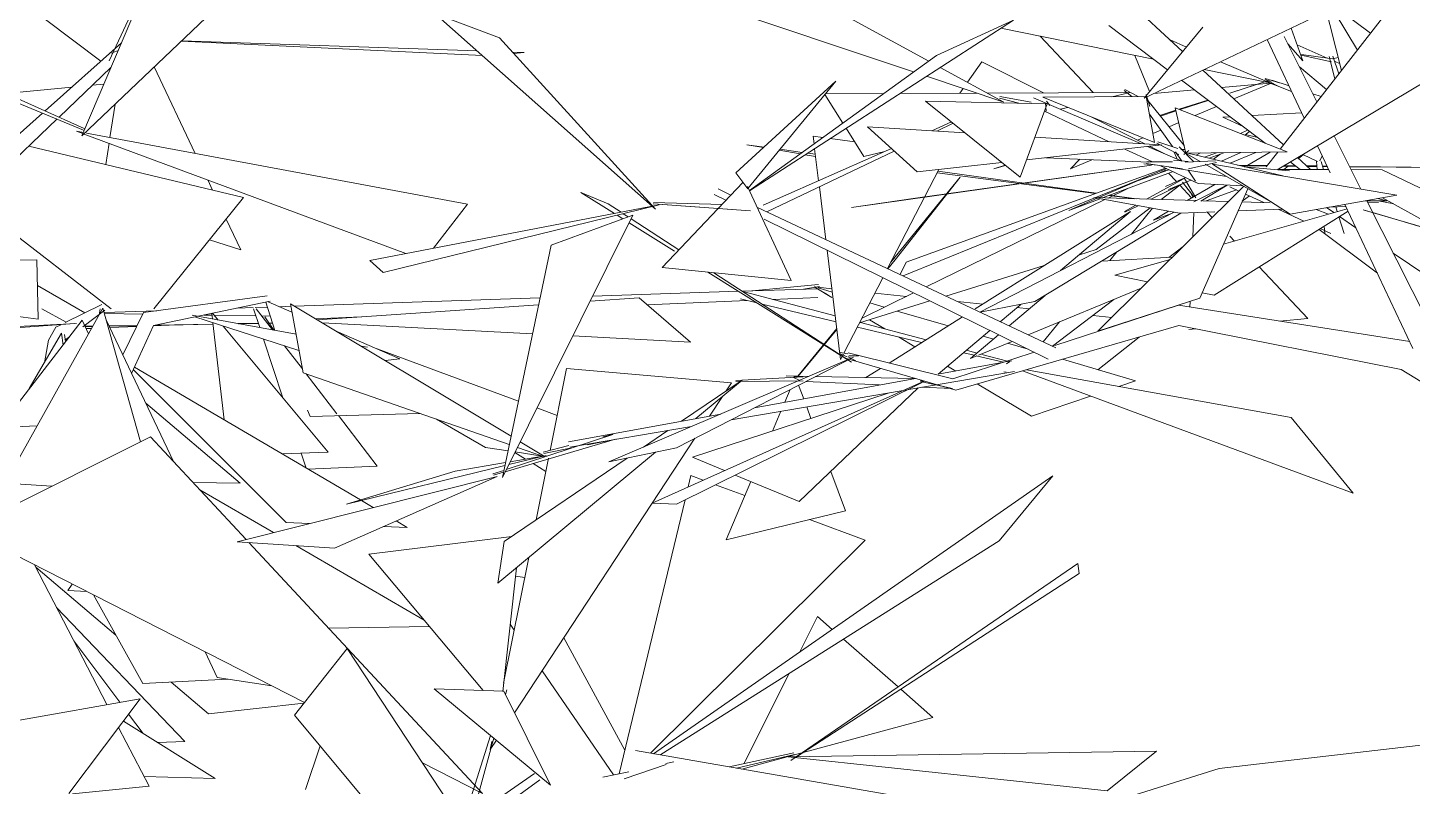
# Model space of a CAD drawing. Header units: millimetres. Extents: x 78096 to 288885, y -20632 to 149556.
# Drawn here: x 251420 to 251798.3, y 94686.9 to 94894.2 of the extents above; entities that cross this region are included whole.
import ezdxf

# ---------------------------------------------------------------- set-up
doc = ezdxf.new("R2010")
doc.units = ezdxf.units.MM
doc.layers.add('G-IMPT', color=8, linetype='Continuous', lineweight=9)
doc.layers.add('L-PLNT', color=71, linetype='Continuous', lineweight=9)

# ---------------------------------------------------------------- blocks, each defined once
blk = doc.blocks.new('ZZ-V - Tree Broadleaf 1 - 3dtree rotund SIMPLU-4826059-TOMH A-A')
at = {"layer": 'G-IMPT'}
for p, q in [((25904.77, 94771.82), (25904.02, 94768.71)), ((25904.77, 94771.82), (25908.15, 94770.56)), ((25911.5, 94769.32), (25919.51, 94766.35)), ((25903.18, 94765.2), (25885.15, 94690.34)), ((25937.13, 94759.81), (25952.35, 94754.17)), ((25893.72, 94695.97), (25952.35, 94754.17)), ((25796.48, 94706.32), (25810.83, 94724.53)), ((25920.43, 94558.52), (25810.83, 94724.53)), ((25796.48, 94706.32), (25920, 94558.25)), ((25799.48, 94686.02), (25803.47, 94697.95)), ((26109.77, 94698.79), (26049.04, 94691.81)), ((25889.67, 94696.67), (26002.25, 94677.12)), ((25897.95, 94693.11), (25900.07, 94693.57)), ((25880.7, 94689.38), (25887.78, 94690.91)), ((25886.55, 94688.92), (25898.05, 94692.85)), ((26049.04, 94691.81), (25977.91, 94669.49))]:
    blk.add_line(p, q, dxfattribs=at)
blk = doc.blocks.new('ZZ-V - Tree Broadleaf 1 - 3dtree rotund SIMPLU-4826034-TOMH A-A')
at = {"layer": 'G-IMPT'}
for p, q in [((26065.72, 94861.04), (26123.17, 94934.71)), ((25917.62, 94913.54), (25969.73, 94885.09)), ((26166.21, 94915.8), (26064.93, 94855.41)), ((25909.1, 94901.02), (25965.62, 94882.12)), ((26022.51, 94903.04), (26039.1, 94887.7)), ((26090.41, 94892.7), (26075.58, 94903.82)), ((26077.78, 94901.23), (26082.46, 94882.51)), ((25834.84, 94898.12), (25895.13, 94844.62)), ((25834.84, 94898.12), (25852.49, 94891.41)), ((26076.43, 94897.75), (26028.59, 94874.96)), ((26080.77, 94898.2), (26086.83, 94888.11)), ((25992.86, 94896.32), (25920.8, 94849.65)), ((25971.84, 94886.61), (25992.86, 94896.32)), ((25989.47, 94894.13), (26031.18, 94885.6)), ((26018.97, 94894.79), (26034.99, 94882.72)), ((26044.6, 94894.36), (26028.59, 94874.96)), ((26068.73, 94894.08), (26071.95, 94885.15)), ((25895.13, 94844.62), (25852.49, 94891.41)), ((26000.16, 94891.94), (26014.63, 94876.48)), ((26035.69, 94890.86), (26040.13, 94888.94)), ((26062.2, 94890.97), (26072.33, 94869.52)), ((26066.8, 94891.84), (26075.8, 94873.97)), ((26067.84, 94889.78), (26071.95, 94885.15)), ((25971.84, 94886.61), (25920.77, 94849.71)), ((26026.04, 94886.65), (26030.07, 94876.76)), ((26078.59, 94885.92), (26070.36, 94889.57)), ((26071.45, 94886.7), (26079.78, 94884.87)), ((26080.03, 94885.72), (26071.54, 94886.91)), ((26079.11, 94886.35), (26080.71, 94880.27)), ((26081.58, 94886.04), (26080.03, 94885.72)), ((26080.16, 94886.42), (26081.76, 94881.61)), ((25972.87, 94883.38), (25990.3, 94873.87)), ((25984.23, 94884.93), (25980.33, 94879.31)), ((25984.23, 94884.93), (26001.11, 94876.43)), ((26044.63, 94882.6), (26066.65, 94862.24)), ((26044.99, 94882.77), (26062.93, 94879.11)), ((26049.48, 94884.91), (26062.93, 94879.11)), ((26071, 94883.5), (26078.42, 94877.33)), ((26081.98, 94884.42), (26080.78, 94884.96)), ((25917.07, 94854.55), (25944.38, 94879.57)), ((25944.38, 94879.57), (25920.45, 94850.4)), ((25969.12, 94880.95), (25990.3, 94873.87)), ((26038.83, 94879.84), (26061.63, 94862.66)), ((26063.13, 94879.08), (26049.73, 94877.88)), ((26051.97, 94876.29), (26062.96, 94879.91)), ((26061.42, 94879.41), (26051.97, 94876.37)), ((26053.12, 94874.74), (26063.11, 94879.01)), ((26061.55, 94880.13), (26065, 94878.31)), ((26061.68, 94880.33), (26065.52, 94879.11)), ((26062.05, 94879.59), (26063.27, 94879.43)), ((26062.44, 94879.21), (26064.95, 94878.29)), ((26063.11, 94879.02), (26068.88, 94876.82)), ((26063.47, 94879.91), (26068.16, 94878.34)), ((25946.29, 94868.15), (25941.39, 94875.92)), ((25941.61, 94876.18), (25957.5, 94876.25)), ((25961.89, 94876.27), (25982.86, 94876.35)), ((25979.14, 94877.6), (25978.26, 94876.33)), ((25985.72, 94876.36), (26024.66, 94876.52)), ((25989.06, 94875), (25994.33, 94873.57)), ((25989.19, 94875.38), (25997.73, 94873.89)), ((26027.61, 94862.54), (25998.33, 94875.05)), ((26000.89, 94875.21), (26029.13, 94875.41)), ((26000.89, 94875.21), (26031.42, 94862.83)), ((26019.76, 94875.34), (26024.36, 94876.45)), ((26023.09, 94877.03), (26025.26, 94875.38)), ((26023.32, 94877.33), (26026.92, 94875.39)), ((26031.42, 94862.83), (26029.13, 94875.41)), ((26029.18, 94875.93), (26030.16, 94872.64)), ((26029.25, 94874.75), (26039.52, 94862.05)), ((26042.31, 94877.21), (26031.24, 94876.22)), ((26074.7, 94876.16), (26076.92, 94875.41)), ((25968.89, 94874.16), (25994.73, 94853.34)), ((25968.89, 94874.16), (26002.07, 94873.39)), ((25994.73, 94853.34), (26002.07, 94873.39)), ((26019.07, 94863.07), (26001.34, 94871.42)), ((26001.66, 94873.71), (26001.81, 94871.37)), ((26001.89, 94874.11), (26002.78, 94872.97)), ((26005.63, 94871.93), (26007.73, 94872.44)), ((26037.27, 94871.64), (26032.9, 94870.23)), ((26033.04, 94870.06), (26037.31, 94871.46)), ((26067.69, 94860.26), (26037.1, 94872.36)), ((26040.01, 94859.93), (26037.1, 94872.36)), ((26045.99, 94874.45), (26038.19, 94871.93)), ((26038.44, 94871.83), (26046.1, 94874.36)), ((26042.53, 94870.21), (26048.32, 94872.69)), ((26071.63, 94870.98), (26058.02, 94870.22)), ((25966.55, 94854.81), (25953.01, 94867.15)), ((25979.64, 94865.5), (25953.01, 94867.15)), ((25970.59, 94866.06), (25975.98, 94868.45)), ((25971.91, 94865.98), (25976.39, 94868.12)), ((26014.31, 94869.77), (26028.8, 94862.47)), ((26030.01, 94870.56), (26036.29, 94861.72)), ((26035.39, 94867.16), (26038.05, 94868.3)), ((26051.97, 94869.87), (26050.1, 94869.77)), ((26050.1, 94869.77), (26055.63, 94867.18)), ((25938.15, 94864.55), (25938.41, 94862.46)), ((25938.15, 94864.55), (25940.81, 94864.19)), ((25942.82, 94863.91), (25949.54, 94862.99)), ((25952.04, 94859.01), (25947.18, 94866.73)), ((26032.99, 94862.21), (25998.75, 94864.32)), ((26026.79, 94863.48), (26028.27, 94864.11)), ((26030.98, 94865.27), (26033.12, 94866.19)), ((26080.48, 94864.68), (26087.82, 94850.1)), ((25924.61, 94861.46), (25920.03, 94862.25)), ((25924.76, 94861.59), (25920.03, 94862.25)), ((25924.5, 94845.7), (25959.55, 94861.19)), ((25925.54, 94843.87), (25960.34, 94860.47)), ((25934.64, 94859.73), (25928.92, 94860.72)), ((25935.2, 94860.14), (25929.14, 94860.98)), ((25938.84, 94859.01), (25936, 94859.5)), ((25938.76, 94859.64), (25936.68, 94859.93)), ((25938.57, 94861.16), (25939.65, 94852.39)), ((25952.04, 94859.01), (25957.71, 94860.37)), ((25996.48, 94858.11), (26033.4, 94862.19)), ((26030.83, 94857.54), (26023.32, 94861.07)), ((26038.71, 94857.81), (26029.47, 94861.75)), ((26030.09, 94861.82), (26034.43, 94859.63)), ((26032.09, 94862.68), (26038.08, 94859.57)), ((26032.29, 94863), (26037.81, 94861.23)), ((26036.82, 94860.22), (26037.61, 94858.27)), ((26037.15, 94860.3), (26038.86, 94857.79)), ((26038.13, 94861.69), (26042.12, 94857.6)), ((26039.77, 94860.97), (26038.57, 94860.91)), ((26040.82, 94860.68), (26039.4, 94859.55)), ((26039.61, 94860.15), (26043.91, 94857.67)), ((26067.69, 94860.26), (26040.01, 94859.93)), ((26066.45, 94853.71), (26040.49, 94859.94)), ((26048.38, 94860.03), (26045.03, 94858.85)), ((26046.31, 94858.54), (26050.38, 94860.06)), ((26054.99, 94860.11), (26049.7, 94857.73)), ((26059.14, 94860.16), (26052.08, 94857.16)), ((26056.9, 94856.66), (26063.01, 94860.21)), ((26061.96, 94856.23), (26065.09, 94860.23)), ((26071.9, 94859.57), (26075.97, 94857.67)), ((26075.9, 94861.95), (26079.39, 94854.55)), ((26030.61, 94856.66), (25948.6, 94845.06)), ((25962.71, 94826.38), (26034.74, 94855.7)), ((25963.56, 94830.16), (26034.45, 94855.83)), ((25966.16, 94847.61), (26030.61, 94856.66)), ((25966.55, 94854.81), (25989.74, 94857.37)), ((25990.65, 94856.63), (25987.51, 94855.62)), ((25990.7, 94856.59), (25987.51, 94855.62)), ((26029.89, 94857.44), (26001.73, 94858.69)), ((26008.44, 94855.63), (26011.06, 94858.28)), ((26008.44, 94855.63), (26014.28, 94858.13)), ((26032.2, 94856.63), (26028.53, 94856.98)), ((26028.53, 94856.98), (26030.07, 94856.96)), ((26029.14, 94857.1), (26039.1, 94855.67)), ((26029.31, 94857.54), (26036.29, 94857.52)), ((26043.36, 94851.64), (26032.91, 94856.56)), ((26035.44, 94856.09), (26051.05, 94853.56)), ((26036.59, 94858), (26040.65, 94857.63)), ((26039.76, 94857.5), (26048.08, 94857.85)), ((26048.33, 94857.4), (26040.69, 94855.66)), ((26045.24, 94856.91), (26062.53, 94846.96)), ((26097.61, 94848.45), (26047.28, 94856.96)), ((26047.28, 94856.96), (26068.44, 94843.27)), ((26054.05, 94856.69), (26062.25, 94856.59)), ((26055.06, 94856.45), (26062.09, 94856.39)), ((26055.94, 94856.23), (26068.25, 94855.11)), ((26066.51, 94856.36), (26070.04, 94856.33)), ((26066.82, 94856.54), (26069.8, 94856.51)), ((26068.46, 94857.52), (26071.21, 94855.45)), ((26070.46, 94858.71), (26074, 94855.44)), ((26072.89, 94856.47), (26075.77, 94856.44)), ((26073.07, 94856.31), (26075.79, 94856.28)), ((26075.63, 94857.67), (26075.89, 94855.44)), ((26077.21, 94859.16), (26076.54, 94857.87)), ((26076.91, 94857.66), (26077.62, 94855.44)), ((26077.31, 94856.42), (26078.51, 94856.41)), ((26077.36, 94856.27), (26078.58, 94856.26)), ((26084.68, 94856.33), (26116.77, 94855.96)), ((26084.74, 94856.21), (26116.77, 94855.96)), ((25918.99, 94851.96), (25896.91, 94828.66)), ((25917.07, 94854.55), (25920.29, 94850.2)), ((25958.49, 94828.37), (25972.49, 94855.46)), ((25978.33, 94853.38), (25959.42, 94830.17)), ((25978.33, 94853.38), (25960.59, 94830.81)), ((25972.05, 94854.6), (26015.27, 94848.88)), ((26015.5, 94848.97), (25972.25, 94854.99)), ((26015.99, 94847.75), (26026.73, 94852.39)), ((26017.2, 94847.72), (26036.47, 94854.88)), ((26035.32, 94855.42), (26026.73, 94852.39)), ((26029.27, 94847.36), (26039.33, 94852.94)), ((26030.47, 94847.33), (26039.93, 94852.03)), ((26039.84, 94853.3), (26034.4, 94850.85)), ((26041.34, 94852.59), (26035.24, 94850)), ((26035.27, 94854.44), (26037.38, 94852.19)), ((26042.12, 94848.04), (26039.03, 94852.01)), ((26042.73, 94847.69), (26039.64, 94852.99)), ((26040.6, 94855.26), (26042.64, 94852.26)), ((26078.97, 94855.44), (26065, 94855.45)), ((26093.64, 94855.42), (26085.14, 94855.43)), ((26140.76, 94832.63), (26093.64, 94855.42)), ((25882.13, 94846.08), (25874.73, 94849.17)), ((25874.73, 94849.17), (25883.88, 94843.43)), ((25911.13, 94848.62), (25914.33, 94847.05)), ((25912.19, 94850.15), (25915.71, 94848.49)), ((25932.2, 94825.16), (25920.26, 94850.8)), ((25939.86, 94850.7), (25941.64, 94836.29)), ((26055.77, 94850.85), (26015.89, 94811.26)), ((26019.01, 94848.39), (26026.08, 94847.45)), ((26026.48, 94847.44), (26019.19, 94848.46)), ((26038.29, 94851.22), (26041.56, 94847.72)), ((26040.38, 94847.03), (26047.87, 94851.39)), ((26041.2, 94849.47), (26041.85, 94847.89)), ((26042.18, 94846.59), (26051.17, 94851.22)), ((26055.55, 94850.98), (26043.36, 94851.64)), ((26043.76, 94820.28), (26056.89, 94850.2)), ((26044.07, 94846.84), (26051.29, 94851.21)), ((26053.8, 94849.88), (26045.55, 94846.88)), ((26051.97, 94850.72), (26054.48, 94849.56)), ((26056.25, 94848.74), (26061.3, 94846.42)), ((26097.61, 94848.45), (26068.44, 94843.27)), ((25817.07, 94830.61), (25896.1, 94845.77)), ((25820.71, 94827.35), (25896.1, 94845.77)), ((25882.13, 94846.08), (25885.67, 94843.77)), ((25894.47, 94846.1), (25921.01, 94844.18)), ((25894.52, 94846.47), (25913.27, 94845.93)), ((25921.01, 94844.18), (25894.52, 94846.1)), ((25894.52, 94846.1), (25912.22, 94844.82)), ((25922.92, 94845.1), (26004.46, 94806.74)), ((25966.16, 94847.61), (25948.6, 94845.06)), ((26008, 94844.3), (26015.72, 94847.63)), ((26008, 94844.3), (26016.56, 94847.48)), ((26014.88, 94847.78), (26038.27, 94843.52)), ((26014.88, 94847.78), (26042.9, 94846.96)), ((26023.19, 94843.99), (26026.28, 94845.71)), ((26023.34, 94843.78), (26026.97, 94845.58)), ((26044.63, 94846.91), (26051.6, 94846.7)), ((26050.25, 94835.07), (26084.02, 94844.74)), ((26054.24, 94844.16), (26066.31, 94844.64)), ((26055.31, 94846.59), (26063.03, 94846.37)), ((26065.24, 94844.6), (26072.25, 94841.37)), ((26075.57, 94844.53), (26078.95, 94843.29)), ((26078.4, 94845.04), (26080.37, 94843.69)), ((26079.08, 94845.16), (26083.73, 94845.34)), ((26080.91, 94845.23), (26081.32, 94843.96)), ((26083.45, 94845.93), (26102.03, 94806.56)), ((26122.41, 94834.46), (26088.43, 94844.48)), ((26088.7, 94844.39), (26122.41, 94834.46)), ((26094.9, 94846.89), (26088.93, 94846.91)), ((26089.43, 94846.9), (26112.56, 94800.99)), ((26089.63, 94846.51), (26092.62, 94846.49)), ((26094.9, 94846.89), (26092.33, 94847.51)), ((26092.51, 94846.9), (26096.82, 94846.05)), ((26134.75, 94824.96), (26093.74, 94847.76)), ((25888.91, 94842.97), (25853.28, 94771.34)), ((25866.56, 94834.78), (25888.91, 94842.97)), ((25884.62, 94842.97), (25886.19, 94841.98)), ((25886.28, 94843.37), (25887.62, 94842.5)), ((25887.89, 94840.92), (25900.27, 94833.14)), ((25888.42, 94841.98), (25901.48, 94833.48)), ((25924.8, 94841.88), (26002.37, 94803.64)), ((25982.42, 94817.36), (26024.86, 94844.02)), ((25983.72, 94816.5), (26036.76, 94843.8)), ((25998.76, 94819.37), (26038.63, 94843.54)), ((26005.78, 94827.85), (26024.86, 94844.02)), ((26031.11, 94841.64), (26035.28, 94844.07)), ((26036.05, 94843.43), (26031.11, 94841.64)), ((26038.27, 94843.52), (26047.87, 94843.91)), ((26041.9, 94837.07), (26042.18, 94843.68)), ((26047.19, 94842.33), (26045.78, 94843.82)), ((26084.33, 94844.08), (26047.68, 94821.15)), ((26081.79, 94842.49), (26083.25, 94837.94)), ((26081.97, 94842.61), (26086.46, 94839.55)), ((26091.05, 94843.7), (26112.4, 94837.39)), ((26053.26, 94835.93), (26051.97, 94837.29)), ((26076.37, 94839.1), (26092.31, 94827.17)), ((26076.7, 94839.31), (26079.58, 94837.99)), ((26077.74, 94839.96), (26077.97, 94837.99)), ((25866.56, 94834.78), (25853.28, 94771.34)), ((25941.99, 94833.41), (25945.67, 94803.57)), ((25817.07, 94830.61), (25820.71, 94827.35)), ((25960.59, 94830.81), (25958.53, 94828.34)), ((25961.89, 94826.77), (25963.56, 94830.16)), ((26020.58, 94826.57), (26035.68, 94830.9)), ((26096.61, 94832.65), (26149.87, 94796.44)), ((25932.2, 94825.16), (25896.91, 94828.66)), ((25909.38, 94827.42), (25948.64, 94802.78)), ((25911.04, 94827.26), (25948.64, 94802.78)), ((25946.55, 94805.29), (25957.21, 94825.9)), ((26020.58, 94826.57), (26029.52, 94824.79)), ((26073.31, 94814.77), (26059.97, 94828.84)), ((26044.43, 94821.8), (26047.68, 94821.15)), ((25795.37, 94818.79), (25855.63, 94782.57)), ((25795.37, 94818.79), (25798.81, 94799.92)), ((25998.76, 94819.37), (25983.8, 94816.46)), ((25989.28, 94813.88), (25994.88, 94818.62)), ((26037.94, 94818.37), (26004.22, 94807.36)), ((26043.76, 94820.28), (26015.89, 94811.26)), ((26101.13, 94808.47), (26037.94, 94818.37)), ((26041.09, 94817.87), (26041.16, 94819.43)), ((25958.89, 94802.59), (25978.95, 94815.18)), ((26073.31, 94814.77), (26065.54, 94814.04)), ((25944.63, 94812.02), (25934.02, 94799)), ((25944.66, 94811.72), (25934.05, 94799)), ((25972.34, 94799.52), (25986.46, 94811.48)), ((26038.06, 94812.8), (25977.14, 94795.19)), ((26098.81, 94800.8), (26038.06, 94812.8)), ((26042.58, 94811.9), (26040.83, 94811.74)), ((25882.31, 94775.54), (25949.19, 94804.21)), ((25900.85, 94779.44), (25949.19, 94804.21)), ((25945.39, 94805.15), (25947.42, 94804.27)), ((25945.57, 94805.47), (25947.65, 94805.08)), ((25945.67, 94803.57), (25946.42, 94805.02)), ((25977.14, 94795.19), (25947.29, 94803.81)), ((25947.72, 94804.27), (25949.84, 94803.21)), ((25976.32, 94798.25), (25947.73, 94805.37)), ((25947.9, 94804.59), (25950.57, 94804.55)), ((25972.75, 94799.6), (25990.22, 94802.79)), ((25998.56, 94805.51), (25976.32, 94798.25)), ((25990.71, 94802.88), (25992.41, 94803.19)), ((25991.01, 94802.38), (25991.87, 94802.97)), ((25855.15, 94780.28), (25798.81, 94799.92)), ((25915.78, 94787.09), (25993.14, 94800.26)), ((25930.82, 94799.07), (25936.9, 94798.94)), ((25932.93, 94798.89), (25935.43, 94798.84)), ((25938.83, 94798.9), (25965.8, 94798.33)), ((25952.55, 94798.61), (25956.57, 94801.13)), ((25990.28, 94800.19), (25990.89, 94800.06)), ((26150.83, 94768.86), (26098.81, 94800.8)), ((25894.14, 94764.28), (25968.07, 94797.42)), ((25900.82, 94764.03), (25967.91, 94797.29)), ((25902.24, 94786.71), (25918.76, 94797.92)), ((25906.13, 94787.41), (25918.76, 94797.92)), ((25935.43, 94798.84), (25917.01, 94797.83)), ((25917.02, 94797.55), (25935.44, 94797.68)), ((25922.13, 94790.34), (25966.09, 94798.38)), ((25930.39, 94791.85), (25931.88, 94795.34)), ((25932.77, 94798.61), (25934.38, 94797.86)), ((25934.2, 94796.52), (25935.58, 94792.8)), ((25966.86, 94795.79), (25934.35, 94764.7)), ((25936.18, 94797.54), (25956.26, 94796.58)), ((25967.43, 94797.86), (25968.49, 94797.41)), ((25967.52, 94797.54), (25976.23, 94795.61)), ((25967.73, 94797.86), (25968.16, 94797.41)), ((25967.79, 94796.03), (25976.02, 94795.63)), ((25905.18, 94776.82), (25958.68, 94794.39)), ((25871.33, 94781.05), (25912.9, 94788.65)), ((25927.04, 94784), (25929.35, 94789.4)), ((25936.4, 94790.6), (25937.57, 94787.46)), ((25848.64, 94779.54), (25835.29, 94787.2)), ((25871.69, 94779.58), (25904.93, 94785.24)), ((25891.8, 94779.61), (25898.46, 94784.14)), ((25854.04, 94772.88), (25884.2, 94781.75)), ((25854.34, 94773.48), (25883.45, 94783.09)), ((25858.12, 94781.08), (25864.94, 94776.98)), ((25864.37, 94778.21), (25871.41, 94780.01)), ((25876.53, 94780.23), (25884.31, 94781.75)), ((25880.72, 94782.39), (25883.55, 94783.11)), ((25848.64, 94779.54), (25854.8, 94778.59)), ((25851.99, 94742.39), (25895.07, 94778.22)), ((25853.78, 94753.79), (25887.38, 94776.61)), ((25855, 94774.81), (25865.22, 94777.3)), ((25855.41, 94775.62), (25864.21, 94777.13)), ((25856.73, 94778.29), (25864.17, 94777.14)), ((25864.78, 94776.93), (25857.35, 94779.52)), ((25864.56, 94777.88), (25872.25, 94779.39)), ((25882.31, 94775.54), (25900.85, 94779.44)), ((25905.18, 94776.82), (25913.97, 94773.17)), ((25810.65, 94764.02), (25853.95, 94774.56)), ((25840.38, 94773.05), (25810.65, 94764.02)), ((25840.38, 94773.05), (25854.13, 94775.4)), ((25850.68, 94772.27), (25853.68, 94773.26)), ((25850.86, 94771.94), (25853.57, 94772.74)), ((25942.97, 94772.95), (25946.97, 94762.21)), ((25851.84, 94771.62), (25780.83, 94753.75)), ((25807.42, 94752.02), (25851.84, 94771.62)), ((25914.36, 94754.26), (25921.15, 94770.19)), ((25916.85, 94771.97), (25934.35, 94764.7)), ((25894.14, 94764.28), (25900.82, 94764.03)), ((25914.36, 94754.26), (25946.97, 94762.21)), ((25807.42, 94752.02), (25780.83, 94753.75)), ((25853.78, 94753.79), (25851.99, 94742.39))]:
    blk.add_line(p, q, dxfattribs=at)
blk = doc.blocks.new('ZZ-V - Tree Broadleaf 2 - 3dtree rotund SIMPLU-4826084-TOMH A-A')
at = {"layer": 'G-IMPT'}
for p, q in [((25733.85, 94813.65), (25743.8, 94818.57)), ((25755.22, 94816.35), (25789.03, 94820.99)), ((25757.93, 94812.83), (25789.86, 94819.45)), ((25791.12, 94811.5), (25788.61, 94819.19)), ((25795.79, 94816.51), (25789.28, 94819.33)), ((25738.47, 94814.27), (25715.8, 94784.97)), ((25717.47, 94769.72), (25744.12, 94817.6)), ((25740.19, 94810.54), (25738.47, 94814.27)), ((25738.62, 94812.49), (25744.68, 94817.06)), ((25743.37, 94817.36), (25743.1, 94815.78)), ((25754.44, 94781.07), (25744.12, 94817.6)), ((25763.39, 94775.7), (25745.02, 94814.42)), ((25755.22, 94816.35), (25749.58, 94804.81)), ((25796.89, 94810.45), (25768.48, 94815.63)), ((25797.7, 94806.01), (25769.27, 94815.18)), ((25774.05, 94814.62), (25773.87, 94816.14)), ((25775.64, 94814.33), (25774.1, 94816.18)), ((25786.99, 94812.26), (25785.3, 94817.36)), ((25790.42, 94811.63), (25786, 94817.36)), ((25699.03, 94811.42), (25736.89, 94813.4)), ((25699.09, 94810.59), (25736.46, 94813.34)), ((25732.83, 94810.75), (25724.03, 94795.6)), ((25731.29, 94812.38), (25729.27, 94808.79)), ((25731.29, 94812.38), (25732.67, 94813.06)), ((25733.24, 94807.5), (25732.83, 94810.75)), ((25733.64, 94810.42), (25733.96, 94808.44)), ((25757.93, 94812.83), (25751.99, 94799.73)), ((25777.26, 94787.03), (25774.16, 94813.61)), ((25805.65, 94778.27), (25777.01, 94812.69)), ((25825.22, 94803.76), (25807.86, 94811.28)), ((25729.27, 94808.79), (25728.14, 94802.67)), ((25733.71, 94808.8), (25734.97, 94809.75)), ((25793.31, 94793.09), (25788.02, 94809.13)), ((25798.62, 94800.99), (25793.77, 94807.28)), ((25816.39, 94806.89), (25814.63, 94807.21)), ((25825.22, 94803.76), (25821.23, 94803.25)), ((25794.19, 94758.98), (25752.45, 94800.74)), ((25752.76, 94801.42), (25814.46, 94765.18)), ((25808.07, 94788.72), (25799.67, 94799.62)), ((25781.64, 94769.73), (25755.85, 94791.59)), ((25819.1, 94774.41), (25808.46, 94788.21)), ((25726.22, 94785.43), (25715.8, 94784.97)), ((25805.65, 94778.27), (25793, 94777.79)), ((25799.66, 94773.87), (25798.3, 94777.99)), ((25819.1, 94774.41), (25800.16, 94773.58)), ((25717.47, 94769.72), (25730.16, 94768.93)), ((25781.64, 94769.73), (25768.73, 94769.96)), ((25790.74, 94756.24), (25770.63, 94767.92)), ((25814.74, 94765.01), (25817.99, 94763.1)), ((25794.19, 94758.98), (25800.58, 94758.72)), ((25820.78, 94757.91), (25827.27, 94757.65)), ((25824.23, 94759.44), (25827.27, 94757.65)), ((25831.87, 94732.35), (25796.82, 94752.71)), ((25745.2, 94709.24), (25725.46, 94747.44)), ((25725.78, 94746.83), (25747.68, 94728.25)), ((25734.56, 94740.38), (25735.76, 94742.19)), ((25734.56, 94740.38), (25739.72, 94740.17)), ((25741.6, 94739.2), (25755.03, 94714.98)), ((25731.49, 94735.78), (25766.52, 94699.15)), ((25833.37, 94730.56), (25805.77, 94730.16)), ((25748.75, 94709.87), (25736.21, 94726.65)), ((25775.35, 94716.67), (25772.05, 94723.66)), ((25778.24, 94716.23), (25755.03, 94714.98)), ((25775.35, 94716.67), (25790.26, 94714.37)), ((25762.81, 94715.4), (25772.99, 94706.76)), ((25799.07, 94709.61), (25772.99, 94706.76)), ((25749.74, 94704.74), (25774.82, 94689.01)), ((25755.09, 94701.39), (25751.16, 94706.64)), ((25756.74, 94686.92), (25748.43, 94703)), ((25759.08, 94698.89), (25766.52, 94699.15)), ((25755.38, 94689.55), (25774.82, 94689.01)), ((25756.74, 94686.92), (25735.81, 94684.89))]:
    blk.add_line(p, q, dxfattribs=at)
blk = doc.blocks.new('ZZ-V - Tree Broadleaf 2 - 3dtree rotund SIMPLU-4826109-TOMH A-A')
at = {"layer": 'G-IMPT'}
for p, q in [((25792.74, 94916.52), (25738.39, 94864.65)), ((25713.48, 94907.82), (25743.58, 94885.04)), ((25738.39, 94864.65), (25755.89, 94905.83)), ((25751.65, 94897.63), (25745.85, 94885.14)), ((25739.05, 94866.68), (25685.64, 94890.63)), ((25749.18, 94890.04), (25728.36, 94871.47)), ((25765.51, 94890.54), (25847.83, 94886.59)), ((25846.37, 94887.89), (25765.64, 94890.66)), ((25748.3, 94887.98), (25746.5, 94887.22)), ((25859.24, 94887.45), (25856, 94887.56)), ((25859.24, 94887.45), (25856.34, 94887.19)), ((25738.79, 94866.19), (25692.87, 94885.32)), ((25746.34, 94883.35), (25732.16, 94869.77)), ((25769.34, 94859.88), (25758.16, 94883.51)), ((25741.27, 94878.5), (25744.4, 94878.79)), ((25717.66, 94876.28), (25735.65, 94877.97)), ((25727.65, 94870.84), (25701.94, 94847.91)), ((25746.07, 94864.23), (25747.46, 94873.3)), ((25731.64, 94869.28), (25706.47, 94845.17)), ((25738.66, 94865.29), (25736.89, 94865.95)), ((25738.79, 94865.59), (25736.89, 94865.95)), ((25826.85, 94832.48), (25738.77, 94865.25)), ((25843.74, 94845.96), (25739.63, 94865.44)), ((26056.85, 94866.26), (26054.92, 94865.32)), ((26057.37, 94865.87), (26056.07, 94864.86)), ((26056.24, 94865), (26059.61, 94864.18)), ((25723.87, 94861.83), (25782.52, 94847.78)), ((25744.92, 94856.79), (25745.82, 94862.63)), ((26043.98, 94859.98), (26042.77, 94859.39)), ((26049.32, 94859.66), (26047.5, 94858.26)), ((26070.72, 94858.48), (26072.05, 94859.5)), ((26066.75, 94855.45), (26067.92, 94856.35)), ((25774.11, 94849.8), (25772.78, 94852.6)), ((26034.44, 94855.33), (26032.86, 94854.56)), ((26024.12, 94850.29), (26018.75, 94847.67)), ((26038.32, 94851.18), (26033.21, 94847.24)), ((26055.39, 94846.77), (26057.33, 94848.25)), ((25746.36, 94817.36), (25708.25, 94846.87)), ((25758.08, 94817.36), (25782.52, 94847.78)), ((25834.47, 94833.95), (25843.74, 94845.96)), ((26017.87, 94847.24), (25969.02, 94823.41)), ((26030.27, 94844.98), (26015.52, 94833.61)), ((26030.91, 94844.86), (26025.13, 94837.81)), ((25781.81, 94833.52), (25777.82, 94841.94)), ((25781.81, 94833.52), (25773.26, 94836.26)), ((26010.89, 94832.18), (26015.52, 94833.61)), ((26021.13, 94832.93), (26019.18, 94830.56)), ((26035.3, 94831.42), (26039.22, 94834.41)), ((25618.31, 94829.41), (25726.41, 94814.54)), ((25726.09, 94830.79), (25621.19, 94829.45)), ((25726.09, 94830.79), (25726.41, 94814.54)), ((25974.39, 94820.89), (26001.28, 94829.21)), ((26017.03, 94830.44), (26036.26, 94831.47)), ((25726.23, 94823.8), (25739.19, 94816.29)), ((25877.9, 94820.84), (25917.74, 94822.18)), ((25918.79, 94822.21), (25939.19, 94822.9)), ((25944.2, 94815.49), (25919.29, 94822.04)), ((25939.64, 94824.01), (25921.37, 94822.3)), ((25939.88, 94823.52), (25935.56, 94822.77)), ((25943.3, 94820.52), (25938.42, 94823.42)), ((25942.27, 94821.23), (25938.47, 94823.38)), ((25938.73, 94823.36), (25943.29, 94822.89)), ((25939.52, 94823.13), (25943.4, 94821.99)), ((25965.62, 94821.75), (25951.51, 94814.87)), ((25955.03, 94821.69), (25963.68, 94820.8)), ((26027.77, 94823.04), (25996.87, 94810.31)), ((25785.7, 94817.75), (25789.04, 94817.86)), ((25792.41, 94817.97), (25795.5, 94818.08)), ((25796.5, 94818.11), (25863.54, 94820.36)), ((25863.15, 94818.49), (25802.73, 94814.37)), ((25890.6, 94820.36), (25877.21, 94819.45)), ((25890.6, 94820.36), (25904.67, 94808.28)), ((25892.77, 94818.5), (25920.12, 94819.66)), ((25922.76, 94819.03), (25918.36, 94820.09)), ((25944.41, 94813.81), (25924.23, 94818.67)), ((25927.19, 94819.96), (25939.42, 94820.48)), ((25950.86, 94813.6), (25970.08, 94819.55)), ((25953.64, 94818.99), (25957.6, 94817.84)), ((25977.59, 94819.38), (25984.5, 94818.67)), ((26001.54, 94821.05), (25991.69, 94812.74)), ((26003.56, 94807.16), (26020.33, 94819.98)), ((25727.42, 94817.36), (25734.08, 94813.76)), ((25744.47, 94816.36), (25758.87, 94816.85)), ((25755.03, 94815.95), (25744.54, 94816.11)), ((25773.93, 94815.67), (25771.76, 94815.7)), ((25785.92, 94815.49), (25774.54, 94815.66)), ((25780.86, 94817.58), (25785.18, 94817.73)), ((25789.84, 94815.43), (25787.46, 94815.46)), ((25790.81, 94811.56), (25788.41, 94815.2)), ((25802.25, 94814.65), (25814.67, 94815.18)), ((25957.71, 94811.94), (25953.53, 94814.43)), ((25961.16, 94816.79), (25975.04, 94812.73)), ((25993.82, 94817.72), (25997.18, 94817.37)), ((26014.59, 94815.59), (26019.73, 94815.07)), ((25739.23, 94812.62), (25741.37, 94812.66)), ((25741.36, 94812.65), (25739.23, 94812.62)), ((25741.3, 94812.54), (25739.29, 94812.5)), ((25739.52, 94811.99), (25741.03, 94812.05)), ((25745.82, 94812.74), (25753.52, 94812.87)), ((25753.51, 94812.85), (25745.82, 94812.72)), ((25753.48, 94812.78), (25745.87, 94812.63)), ((25746.04, 94812.26), (25753.38, 94812.58)), ((25757.9, 94812.77), (25762.28, 94812.95)), ((25774.21, 94813.19), (25757.93, 94812.87)), ((25774.21, 94813.18), (25758.37, 94812.93)), ((25758.54, 94812.96), (25774.21, 94813.24)), ((25780.96, 94813.36), (25786.59, 94813.46)), ((25786.6, 94813.44), (25781.12, 94813.33)), ((25786.62, 94813.38), (25781.29, 94813.3)), ((25788.98, 94813.5), (25790.46, 94813.52)), ((25790.46, 94813.51), (25788.99, 94813.48)), ((25804.08, 94813.56), (25861.49, 94810.55)), ((25967.8, 94808.18), (25950.24, 94812.41)), ((25969.04, 94808.96), (25951.1, 94813.68)), ((25988.82, 94810.32), (25981.13, 94803.83)), ((26005.49, 94813.87), (26000.99, 94808.37)), ((25819.02, 94806.45), (25857.65, 94792.2)), ((25872.49, 94809.97), (25904.67, 94808.28)), ((25965.96, 94807.03), (25961.46, 94809.71)), ((25992.49, 94808.51), (25983.37, 94804.75)), ((25984.62, 94809.93), (25987.4, 94809.12)), ((25991.24, 94807.99), (25996.87, 94806.34)), ((26015.95, 94800.76), (26027.25, 94809.67)), ((25982.19, 94804.72), (25979.29, 94805.41)), ((25982.9, 94805.32), (25980.06, 94806.07)), ((25982.89, 94804.55), (25981.13, 94803.83)), ((25990.2, 94802.79), (25982.7, 94804.59)), ((25991.25, 94803.13), (25984.29, 94804.95)), ((26006.25, 94803.6), (26026.24, 94797.75)), ((25870.81, 94801.11), (25866.33, 94778.72)), ((25870.81, 94801.11), (25915.87, 94797.21)), ((25977.11, 94800.39), (25974.91, 94801.7)), ((26085.66, 94767.03), (25995.31, 94800.44)), ((25996.42, 94800.76), (26068.78, 94787.66)), ((25915.87, 94797.21), (25914.38, 94794.95)), ((25997.85, 94788.05), (25983.01, 94796.88)), ((26021.67, 94796.19), (26026.24, 94797.75)), ((25913.41, 94793.48), (25909.88, 94788.1)), ((25997.85, 94788.05), (26013.94, 94793.55)), ((25800.73, 94788.01), (25800, 94789.68)), ((25800.73, 94788.01), (25830.7, 94788.81)), ((25862.72, 94790.33), (25868.25, 94788.29)), ((26085.66, 94767.03), (26068.78, 94787.66)), ((25757.13, 94782.42), (25706.53, 94757.11)), ((25757.13, 94782.42), (25783.25, 94754.36)), ((25905.88, 94782.01), (25856.58, 94707.02)), ((25859.62, 94776.34), (25856.66, 94778.14)), ((25865.9, 94776.55), (25862.53, 94759.73)), ((25865.18, 94772.96), (25861.64, 94775.11)), ((26003.64, 94771.79), (25894.55, 94695.82)), ((25988.94, 94753.96), (26003.64, 94771.79)), ((25799.22, 94709.8), (25706.53, 94757.11)), ((25784.02, 94753.54), (25847.83, 94684.98)), ((25855.86, 94755.2), (25816.81, 94750.34)), ((25988.94, 94753.96), (25896.58, 94695.6)), ((25847.98, 94713.11), (25816.81, 94750.34)), ((25857.08, 94746.62), (25853.35, 94712.84)), ((25860.47, 94749.44), (25853.6, 94715.11)), ((26010.49, 94747.76), (25932.05, 94693.98)), ((26010.49, 94747.76), (26010.85, 94745.06)), ((25856.83, 94744.34), (25859.39, 94744.02)), ((26010.85, 94745.06), (25933.64, 94695)), ((25855.38, 94731.22), (25856.5, 94729.59)), ((25939.31, 94733.32), (25934.51, 94723.65)), ((25943.34, 94729.8), (25939.31, 94733.32)), ((25870.01, 94727.45), (25886.7, 94696.8)), ((25961.37, 94714.08), (25946.44, 94727.1)), ((25864.11, 94718.48), (25883.6, 94690.01)), ((25931.55, 94717.69), (25919.35, 94693.12)), ((25866.45, 94687.26), (25834.67, 94713.52)), ((25853.62, 94712.94), (25834.67, 94713.52)), ((25866.45, 94687.26), (25853.62, 94712.94)), ((25854.47, 94713.27), (25854.14, 94712.03)), ((25970.9, 94705.76), (25962.09, 94713.45)), ((25720.31, 94704.83), (25754.34, 94710.86)), ((25754.34, 94710.86), (25734.86, 94684.98)), ((25970.9, 94705.76), (25935.4, 94696.15)), ((25850.04, 94700.82), (25843.76, 94680.81)), ((25850.12, 94697.19), (25845.76, 94681.08)), ((25851.64, 94699.5), (25849.96, 94696.95)), ((25850.4, 94699.12), (25849.96, 94696.95)), ((25850.91, 94700.1), (25850.14, 94697.28)), ((25847.83, 94684.98), (25831.4, 94693.37)), ((25932.92, 94696.05), (25915.23, 94692.23)), ((25933.09, 94695.59), (25917.2, 94691.89)), ((25935.1, 94696.07), (25918.71, 94691.63)), ((25931.3, 94694.97), (26031.98, 94696.53)), ((26018.47, 94685.69), (25931.3, 94694.97)), ((25933.26, 94694.76), (25932.05, 94693.98)), ((26018.47, 94685.69), (26031.98, 94696.53)), ((25862.02, 94690.45), (25850.14, 94682.1)), ((25863.51, 94688.65), (25854.72, 94682.34))]:
    blk.add_line(p, q, dxfattribs=at)

msp = doc.modelspace()

# ---------------------------------------------------------------- block references
at = {"layer": 'L-PLNT'}
for name in ['ZZ-V - Tree Broadleaf 1 - 3dtree rotund SIMPLU-4826059-TOMH A-A', 'ZZ-V - Tree Broadleaf 2 - 3dtree rotund SIMPLU-4826109-TOMH A-A', 'ZZ-V - Tree Broadleaf 2 - 3dtree rotund SIMPLU-4826084-TOMH A-A', 'ZZ-V - Tree Broadleaf 1 - 3dtree rotund SIMPLU-4826034-TOMH A-A']:
    msp.add_blockref(name, (225696.455, 0), dxfattribs=at)

doc.saveas('drawing.dxf')
